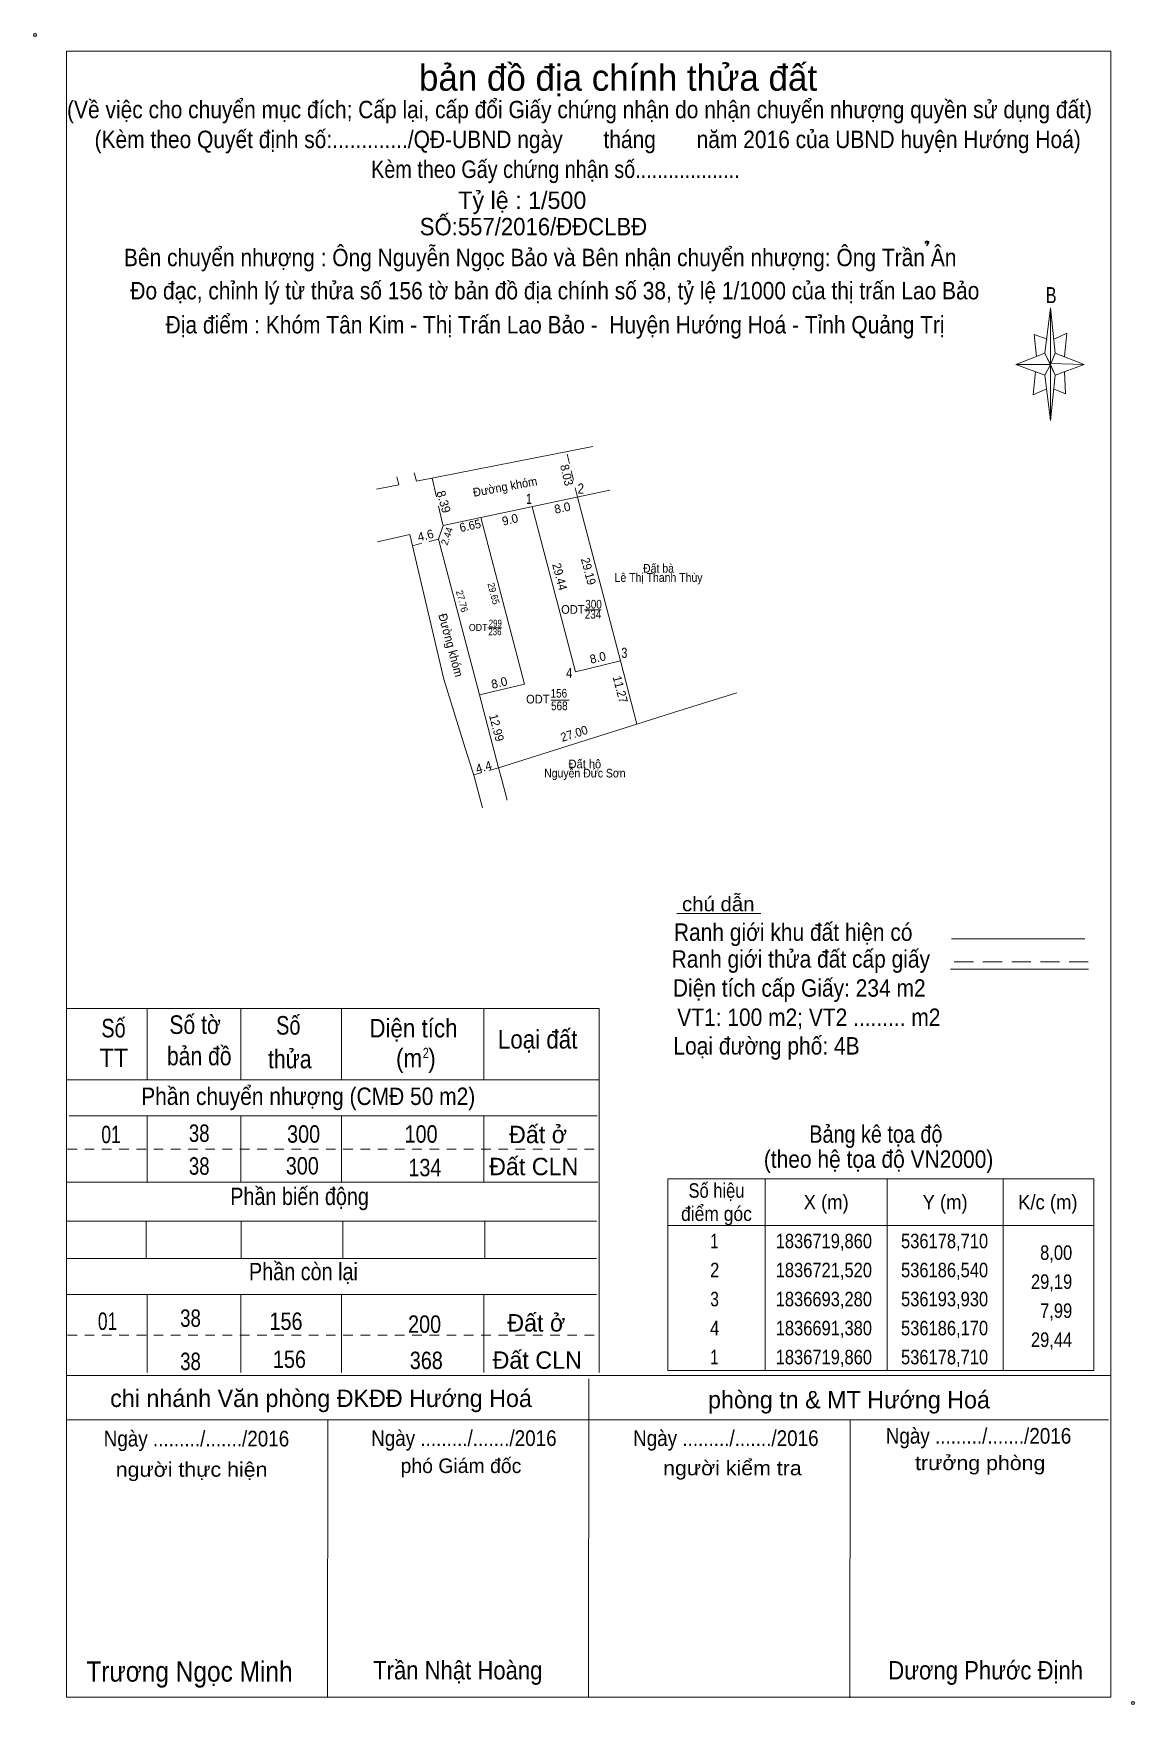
# Model space of a CAD drawing. Header units: metres. Extents: x 536093 to 536283, y 1836513 to 1836801.
import ezdxf
from ezdxf.enums import TextEntityAlignment as Align

# ---------------------------------------------------------------- set-up
doc = ezdxf.new("R2010")
doc.units = ezdxf.units.M
doc.header["$LTSCALE"] = 1.1
doc.header["$PDMODE"] = 32
doc.header["$PDSIZE"] = 0.55
doc.linetypes.add('MEDIUM_DASHED', pattern=[4.5, 3, -1.5])
doc.linetypes.add('SHORT_DASHED', pattern=[2.7, 1.5, -1.2])
for name, color, linetype, lineweight in [('10', 7, 'Continuous', 13), ('17', 7, 'Continuous', 13), ('23', 7, 'Continuous', 13), ('5', 7, 'Continuous', 13), ('6', 7, 'Continuous', 13), ('63', 7, 'Continuous', 13)]:
    doc.layers.add(name, color=color, linetype=linetype, lineweight=lineweight)
doc.layers.add('13', color=7, linetype='Continuous')

msp = doc.modelspace()

# ---------------------------------------------------------------- hatches: boundary and pattern name
at = {"layer": '5'}
msp.add_hatch(color=256, dxfattribs=at).paths.add_polyline_path([(536246.87, 1836765.02), (536246.93, 1836765.08), (536247.03, 1836765.2), (536247.09, 1836765.37), (536247.07, 1836765.47), (536247, 1836765.55), (536246.89, 1836765.61), (536246.76, 1836765.63), (536246.65, 1836765.61), (536246.55, 1836765.57), (536246.46, 1836765.48), (536246.44, 1836765.39), (536246.44, 1836765.33), (536246.46, 1836765.3), (536246.52, 1836765.26), (536246.59, 1836765.28), (536246.62, 1836765.33), (536246.61, 1836765.37), (536246.59, 1836765.4), (536246.57, 1836765.42), (536246.56, 1836765.44), (536246.56, 1836765.46), (536246.59, 1836765.52), (536246.65, 1836765.54), (536246.71, 1836765.55), (536246.78, 1836765.54), (536246.83, 1836765.5), (536246.86, 1836765.45), (536246.87, 1836765.37), (536246.87, 1836765.32), (536246.86, 1836765.27), (536246.82, 1836765.16), (536246.73, 1836764.96), (536246.71, 1836764.8), (536246.77, 1836764.8), (536246.8, 1836764.87), (536246.81, 1836764.93)])

# ---------------------------------------------------------------- linework, layer by layer
at = {"layer": '10'}
for p, q in [((536167.2, 1836678.25), (536163.51, 1836690.13)), ((536172.93, 1836674.87), (536196.78, 1836682.38)), ((536172.93, 1836674.87), (536173.42, 1836673.05)), ((536168.98, 1836672.52), (536170.17, 1836667.99)), ((536173.42, 1836673.05), (536174.44, 1836669.3))]:
    msp.add_line(p, q, dxfattribs=at)
msp.add_lwpolyline([(536168.98, 1836672.52), (536168.82, 1836673.05), (536167.2, 1836678.25)], dxfattribs=at)
at = {"layer": '17'}
for p, q in [((536158.82, 1836724.25), (536189.19, 1836730.22)), ((536151.88, 1836722.89), (536155.75, 1836723.65)), ((536158.82, 1836724.25), (536158.37, 1836725.72)), ((536192.1, 1836722.7), (536163.39, 1836716.6)), ((536186.54, 1836721.52), (536193.93, 1836693.28)), ((536169.9, 1836717.98), (536177.42, 1836689.3)), ((536178.71, 1836719.86), (536186.17, 1836691.38)), ((536162.6, 1836714.29), (536163.39, 1836716.6)), ((536152.83, 1836713.98), (536152.05, 1836713.81)), ((536187.76, 1836702.11), (536190.59, 1836702.11)), ((536171.08, 1836698.99), (536173.47, 1836698.99)), ((536193.93, 1836693.28), (536186.17, 1836691.38)), ((536193.93, 1836693.28), (536196.78, 1836682.38)), ((536182.01, 1836686.53), (536185.12, 1836686.53)), ((536203.11, 1836684.38), (536214.01, 1836687.81)), ((536196.78, 1836682.38), (536203.11, 1836684.38)), ((536203.68, 1836649.77), (536218.16, 1836649.77)), ((536098.5, 1836633.41), (536190.3, 1836633.41)), ((536112.38, 1836633.41), (536112.38, 1836621.13)), ((536128.54, 1836633.41), (536128.54, 1836621.13)), ((536145.9, 1836633.41), (536145.9, 1836621.13)), ((536170.42, 1836633.41), (536170.42, 1836621.13)), ((536190.3, 1836633.41), (536190.3, 1836570.65)), ((536098.5, 1836621.13), (536190.3, 1836621.13)), ((536098.94, 1836614.89), (536189.94, 1836614.89)), ((536112.38, 1836614.89), (536112.38, 1836603.49)), ((536128.54, 1836614.89), (536128.54, 1836603.49)), ((536145.9, 1836614.89), (536145.9, 1836603.49)), ((536170.42, 1836614.89), (536170.42, 1836603.49)), ((536098.5, 1836603.49), (536190.06, 1836603.49)), ((536098.54, 1836596.77), (536189.82, 1836596.77)), ((536112.22, 1836596.77), (536112.22, 1836590.29)), ((536128.58, 1836596.77), (536128.58, 1836590.29)), ((536146.1, 1836596.77), (536146.1, 1836590.29)), ((536170.58, 1836596.77), (536170.58, 1836590.29)), ((536098.54, 1836590.29), (536189.82, 1836590.29)), ((536098.54, 1836584.13), (536189.82, 1836584.13)), ((536112.38, 1836584.13), (536112.38, 1836570.65)), ((536128.54, 1836584.13), (536128.54, 1836570.65)), ((536145.9, 1836584.13), (536145.9, 1836570.65)), ((536170.42, 1836584.13), (536170.42, 1836570.65)), ((536188.46, 1836514.67), (536188.5, 1836569.61)), ((536143.46, 1836514.71), (536143.5, 1836562.53)), ((536233.46, 1836514.63), (536233.5, 1836562.53))]:
    msp.add_line(p, q, dxfattribs=at)
at = {"layer": '17', "linetype": 'SHORT_DASHED'}
for p, q in [((536186.54, 1836721.52), (536184.66, 1836729.33)), ((536162.6, 1836714.29), (536158.08, 1836713.12)), ((536172.93, 1836674.87), (536168.68, 1836673.67)), ((536098.66, 1836609.17), (536190.7, 1836609.17)), ((536098.66, 1836577.13), (536190.22, 1836577.13))]:
    msp.add_line(p, q, dxfattribs=at)
at = {"layer": '17', "linetype": 'MEDIUM_DASHED'}
msp.add_line((536161.48, 1836724.77), (536163.39, 1836716.6), dxfattribs=at)
at = {"layer": '17'}
for points in [[(536163.51, 1836690.13), (536157.62, 1836715.05), (536152.83, 1836713.98)], [(536162.6, 1836714.29), (536169.64, 1836687.44), (536177.42, 1836689.3)]]:
    msp.add_lwpolyline(points, dxfattribs=at)
at = {"layer": '23'}
for p, q in [((536155.38, 1836725.02), (536155.75, 1836723.65)), ((536167.2, 1836678.25), (536163.51, 1836690.13)), ((536169.64, 1836687.44), (536172.93, 1836674.87))]:
    msp.add_line(p, q, dxfattribs=at)
msp.add_lwpolyline([(536168.98, 1836672.52), (536168.82, 1836673.05), (536167.2, 1836678.25)], dxfattribs=at)
at = {"layer": '5'}
for p, q in [((536098.46, 1836514.73), (536098.46, 1836798.33)), ((536267.06, 1836746.33), (536268.06, 1836754.13)), ((536267.06, 1836742.53), (536262.06, 1836744.33)), ((536268.86, 1836746.33), (536273.86, 1836744.33)), ((536268.86, 1836742.53), (536268.06, 1836734.73)), ((536270.46, 1836743.13), (536270.66, 1836739.33)), ((536270.66, 1836739.33), (536268.66, 1836740.13))]:
    msp.add_line(p, q, dxfattribs=at)
for points in [[(536098.46, 1836798.33), (536278.46, 1836798.33), (536278.46, 1836514.73)], [(536268.66, 1836748.73), (536270.86, 1836749.73), (536270.46, 1836745.73)], [(536267.46, 1836748.73), (536265.26, 1836749.53), (536265.66, 1836745.73)], [(536268.06, 1836744.33), (536267.06, 1836746.33), (536262.06, 1836744.33)], [(536268.06, 1836744.33), (536268.86, 1836742.53), (536273.86, 1836744.33)], [(536265.46, 1836743.13), (536265.06, 1836739.13), (536267.26, 1836740.13)]]:
    msp.add_lwpolyline(points, dxfattribs=at)
for points in [[(536246.87, 1836765.02), (536246.93, 1836765.08), (536247.03, 1836765.2), (536247.09, 1836765.37), (536247.07, 1836765.47), (536247, 1836765.55), (536246.89, 1836765.61), (536246.76, 1836765.63), (536246.65, 1836765.61), (536246.55, 1836765.57), (536246.46, 1836765.48), (536246.44, 1836765.39), (536246.44, 1836765.33), (536246.46, 1836765.3), (536246.52, 1836765.26), (536246.59, 1836765.28), (536246.62, 1836765.33), (536246.61, 1836765.37), (536246.59, 1836765.4), (536246.57, 1836765.42), (536246.56, 1836765.44), (536246.56, 1836765.46), (536246.59, 1836765.52), (536246.65, 1836765.54), (536246.71, 1836765.55), (536246.78, 1836765.54), (536246.83, 1836765.5), (536246.86, 1836765.45), (536246.87, 1836765.37), (536246.87, 1836765.32), (536246.86, 1836765.27), (536246.82, 1836765.16), (536246.73, 1836764.96), (536246.71, 1836764.8), (536246.77, 1836764.8), (536246.8, 1836764.87), (536246.81, 1836764.93)], [(536268.06, 1836754.13), (536268.86, 1836746.33), (536268.06, 1836744.33)], [(536268.06, 1836744.33), (536262.06, 1836744.33), (536267.06, 1836746.33), (536268.86, 1836742.53), (536273.86, 1836744.33), (536268.06, 1836744.53)], [(536268.06, 1836744.33), (536268.06, 1836734.73), (536267.06, 1836742.53)]]:
    msp.add_lwpolyline(points, close=True, dxfattribs=at)
msp.add_point((536093.06, 1836801.13), dxfattribs=at)
at = {"layer": '6'}
for p, q in [((536250.96, 1836645.37), (536273.96, 1836645.37)), ((536250.8, 1836640.17), (536274.6, 1836640.17)), ((536098.46, 1836570.13), (536278.46, 1836570.13)), ((536098.46, 1836562.53), (536278.06, 1836562.53)), ((536278.46, 1836514.73), (536098.46, 1836514.73))]:
    msp.add_line(p, q, dxfattribs=at)
at = {"layer": '6', "linetype": 'MEDIUM_DASHED'}
msp.add_line((536251.46, 1836641.41), (536275.06, 1836641.41), dxfattribs=at)
at = {"layer": '6'}
msp.add_point((536282.26, 1836513.73), dxfattribs=at)
at = {"layer": '63'}
for p, q in [((536218.89, 1836604.03), (536218.89, 1836571.03)), ((536239.89, 1836604.03), (536239.89, 1836571.03)), ((536259.89, 1836604.03), (536259.89, 1836571.03)), ((536202.09, 1836596.03), (536275.49, 1836596.03))]:
    msp.add_line(p, q, dxfattribs=at)
msp.add_lwpolyline([(536202.09, 1836604.03), (536275.49, 1836604.03), (536275.49, 1836571.03), (536202.09, 1836571.03)], close=True, dxfattribs=at)

# ---------------------------------------------------------------- texts
at = {"layer": '13', "width": 0.95}
msp.add_text('ODT', height=1.5, dxfattribs=at).set_placement((536181.71, 1836685.95), align=Align.RIGHT)
at = {"layer": '13', "width": 0.85}
for s, p in [('156', (536183.33, 1836686.96)), ('568', (536183.41, 1836684.79))]:
    msp.add_text(s, height=1.5, dxfattribs=at).set_placement(p, align=Align.CENTER)
at = {"layer": '17', "width": 0.95}
for s, height, rotation, p in [('8.03', 1.5, 283.535, (536183.958, 1836725.131)), ('Đường khóm', 1.5, 10.351, (536174.19, 1836722.566)), ('6.65', 1.5, 11.995, (536168.209, 1836715.858)), ('29.44', 1.5, 284.678, (536182.762, 1836707.6)), ('29.19', 1.5, 284.665, (536187.708, 1836708.535)), ('29.65', 1.2, 284.692, (536171.495, 1836704.747)), ('27.76', 1.2, 284.692, (536166.061, 1836703.427)), ('Đường khóm', 1.5, 285.195, (536163.997, 1836695.807)), ('11.27', 1.5, 284.653, (536193.194, 1836688.19)), ('12.99', 1.5, 284.667, (536171.878, 1836681.595)), ('27.00', 1.5, 17.482, (536186.185, 1836680.046))]:
    msp.add_text(s, height=height, rotation=rotation, dxfattribs=at).set_placement(p, align=Align.CENTER)
at = {"layer": '17'}
for s, height, rotation, p in [('8.39', 1.5, 286.252, (536162.761, 1836720.5)), ('9.0', 1.5, 13.514, (536175.085, 1836716.901)), ('8.0', 1.5, 11.995, (536184.084, 1836718.931)), ('4.6', 1.5, 14.512, (536160.542, 1836714.187)), ('2.44', 1.2, 71.12, (536164.613, 1836714.591)), ('8.0', 1.5, 13.758, (536190.217, 1836693.117)), ('8.0', 1.5, 13.446, (536173.236, 1836688.799)), ('4.4', 1.5, 15.767, (536170.576, 1836674.283))]:
    msp.add_text(s, height=height, rotation=rotation, dxfattribs=at).set_placement(p, align=Align.CENTER)
for s, height, width, p in [('Đất bà', 1.5, 0.9, (536200.5, 1836708.49)), ('Lê Thị Thanh Thùy', 1.5, 0.9, (536200.505, 1836706.91)), ('300', 1.5, 0.85, (536189.305, 1836702.3)), ('ODT', 1.5, 0.95, (536185.74, 1836701.4)), ('234', 1.5, 0.85, (536189.225, 1836700.57)), ('ODT', 1.2, 0.95, (536169.425, 1836698.45)), ('236', 1.2, 0.85, (536172.31, 1836697.72)), ('299', 1.2, 0.85, (536172.375, 1836699.18)), ('Nguyễn Đức Sơn', 1.5, 0.9, (536187.81, 1836673.2)), ('Đất hộ', 1.5, 0.95, (536187.805, 1836674.78)), ('Số', 3.2, 0.8, (536106.585, 1836628.41)), ('Số tờ', 3.2, 0.85, (536120.645, 1836629.01)), ('Số', 3.2, 0.8, (536136.705, 1836628.89)), ('Diện tích', 3.2, 0.9, (536158.27, 1836628.41)), ('Loại đất', 3.2, 0.9, (536179.675, 1836626.49)), ('TT', 3.2, 0.95, (536106.645, 1836623.29)), ('bản đồ', 3.2, 0.85, (536121.365, 1836623.61)), ('thửa', 3.2, 0.85, (536136.965, 1836623.09)), ('(m )', 3.2, 0.9, (536158.69, 1836623.25)), ('2', 1.77, 0.8, (536160.4, 1836624.85)), ('Phần chuyển nhượng (CMĐ 50 m2)', 3, 0.9, (536140.14, 1836616.77)), ('01', 3, 0.75, (536106.16, 1836610.19)), ('38', 3, 0.8, (536121.355, 1836610.41)), ('300', 3, 0.85, (536139.34, 1836610.27)), ('100', 3, 0.85, (536159.59, 1836610.27)), ('38', 3, 0.8, (536121.355, 1836604.75)), ('300', 3, 0.85, (536139.12, 1836604.79)), ('134', 3, 0.85, (536160.24, 1836604.49)), ('Phần biến động', 3, 0.85, (536138.645, 1836599.53)), ('Phần còn lại', 3, 0.85, (536139.315, 1836586.57)), ('01', 3, 0.75, (536105.56, 1836578.02)), ('38', 3, 0.8, (536119.855, 1836578.54)), ('156', 3, 0.85, (536136.31, 1836578.01)), ('200', 3, 0.85, (536160.19, 1836577.51)), ('38', 3, 0.8, (536119.855, 1836571.09)), ('156', 3, 0.85, (536136.9, 1836571.46)), ('368', 3, 0.85, (536160.485, 1836571.26))]:
    msp.add_text(s, height=height, dxfattribs=dict(at, width=width)).set_placement(p, align=Align.CENTER)
for s, p in [('Đất ở', (536179.735, 1836610.19)), ('Đất CLN', (536179, 1836604.67)), ('Đất ở', (536179.435, 1836577.73)), ('Đất CLN', (536179.6, 1836571.31))]:
    msp.add_text(s, height=3, dxfattribs=at).set_placement(p, align=Align.CENTER)
at = {"layer": '5'}
for s, height, p in [('bản đồ địa chính thửa đất', 4.5, (536193.525, 1836791.53)), ('Tỷ lệ : 1/500', 3, (536177.03, 1836771.16))]:
    msp.add_text(s, height=height, dxfattribs=at).set_placement(p, align=Align.CENTER)
for s, height, width, p in [('(Về việc cho chuyển mục đích; Cấp lại, cấp đổi Giấy chứng nhận do nhận chuyển nhượng quyền sử dụng đất)', 3, 0.9, (536186.89, 1836786.79)), ('(Kèm theo Quyết định số:............./QĐ-UBND ngày       tháng       năm 2016 của UBND huyện Hướng Hoá)', 3, 0.9, (536188.295, 1836781.65)), ('Kèm theo Gấy chứng nhận số...................', 3, 0.85, (536182.73, 1836776.5)), ('SỐ:557/2016/ĐĐCLBĐ', 3, 0.95, (536178.95, 1836766.62)), ('Bên chuyển nhượng : Ông Nguyễn Ngọc Bảo và Bên nhận chuyển nhượng: Ông Trần Ân', 3, 0.9, (536180.11, 1836761.3)), ('Đo đạc, chỉnh lý từ thửa số 156 tờ bản đồ địa chính số 38, tỷ lệ 1/1000 của thị trấn Lao Bảo', 3, 0.9, (536182.635, 1836755.58)), ('B', 2.755, 0.75, (536268.16, 1836754.93)), ('Địa điểm : Khóm Tân Kim - Thị Trấn Lao Bảo -  Huyện Hướng Hoá - Tỉnh Quảng Trị ', 3, 0.9, (536183.18, 1836749.71))]:
    msp.add_text(s, height=height, dxfattribs=dict(at, width=width)).set_placement(p, align=Align.CENTER)
at = {"layer": '6'}
for s, height, width, p in [('chú dẫn', 2.5, 1.05, (536210.795, 1836650.15)), ('Ranh giới khu đất hiện có ', 3, 0.9, (536224.21, 1836645.05)), ('Ranh giới thửa đất cấp giấy', 3, 0.9, (536225.025, 1836640.43)), ('Diện tích cấp Giấy: 234 m2', 3, 0.9, (536224.75, 1836635.43)), ('VT1: 100 m2; VT2 ......... m2', 3, 0.9, (536226.405, 1836630.39)), ('Loại đường phố: 4B', 3, 0.9, (536219.11, 1836625.46)), ('Bảng kê tọa độ ', 3, 0.85, (536238.43, 1836610.26)), ('(theo hệ tọa độ VN2000)', 3, 0.9, (536238.42, 1836605.94)), ('Ngày ........./......./2016', 2.7, 0.9, (536120.88, 1836557.93)), ('Ngày ........./......./2016', 2.7, 0.9, (536166.96, 1836558.01)), ('Ngày ........./......./2016', 2.7, 0.9, (536212.1, 1836558.01)), ('Ngày ........./......./2016', 2.7, 0.9, (536255.64, 1836558.41)), ('người thực hiện', 2.5, 1.1, (536120.04, 1836552.71)), ('người kiểm tra', 2.5, 1.1, (536213.235, 1836552.96)), (' trưởng phòng', 2.5, 1.1, (536255.43, 1836553.85)), ('Trương Ngọc Minh', 3.5, 0.9, (536119.675, 1836517.41)), ('Trần Nhật Hoàng', 3.16, 0.9, (536165.91, 1836517.79)), ('Dương Phước Định', 3.16, 0.9, (536256.865, 1836517.79))]:
    msp.add_text(s, height=height, dxfattribs=dict(at, width=width)).set_placement(p, align=Align.CENTER)
for s, height, p in [('chi nhánh Văn phòng ĐKĐĐ Hướng Hoá', 3, (536142.345, 1836564.73)), ('phòng tn & MT Hướng Hoá', 3, (536233.32, 1836564.49)), ('phó Giám đốc', 2.5, (536166.46, 1836553.35))]:
    msp.add_text(s, height=height, dxfattribs=at).set_placement(p, align=Align.CENTER)
at = {"layer": '63'}
for s, height, width, p in [(' 2', 1.75, 0.85, (536187.67, 1836722.11)), (' 1', 1.75, 0.75, (536178.67, 1836720.34)), (' 3', 1.75, 0.8, (536195.13, 1836693.8)), (' 4', 1.75, 0.85, (536185.66, 1836690.32)), ('8,00', 2.5, 0.85, (536271.79, 1836590.08)), ('29,19', 2.5, 0.85, (536271.79, 1836585.08)), ('7,99', 2.5, 0.85, (536271.79, 1836580.08)), ('29,44', 2.5, 0.85, (536271.79, 1836575.08))]:
    msp.add_text(s, height=height, dxfattribs=dict(at, width=width)).set_placement(p, align=Align.RIGHT)
for s, width, p in [('Số hiệu', 0.85, (536210.49, 1836600.78)), ('X (m)', 0.95, (536229.39, 1836598.78)), ('Y (m)', 0.95, (536249.885, 1836598.78)), ('K/c (m)', 0.95, (536267.59, 1836598.78)), ('điểm góc', 0.9, (536210.49, 1836596.78)), (' 1', 0.75, (536209.785, 1836592.08)), ('1836719,860', 0.85, (536228.99, 1836592.08)), ('536178,710', 0.85, (536249.795, 1836592.08)), (' 2', 0.85, (536209.79, 1836587.08)), ('1836721,520', 0.85, (536228.99, 1836587.08)), ('536186,540', 0.85, (536249.795, 1836587.08)), (' 3', 0.8, (536209.79, 1836582.08)), ('1836693,280', 0.85, (536228.99, 1836582.08)), ('536193,930', 0.85, (536249.795, 1836582.08)), (' 4', 0.85, (536209.785, 1836577.08)), ('1836691,380', 0.85, (536228.99, 1836577.08)), ('536186,170', 0.85, (536249.795, 1836577.08)), (' 1', 0.75, (536209.785, 1836572.08)), ('1836719,860', 0.85, (536228.99, 1836572.08)), ('536178,710', 0.85, (536249.795, 1836572.08))]:
    msp.add_text(s, height=2.5, dxfattribs=dict(at, width=width)).set_placement(p, align=Align.CENTER)

doc.saveas('drawing.dxf')
